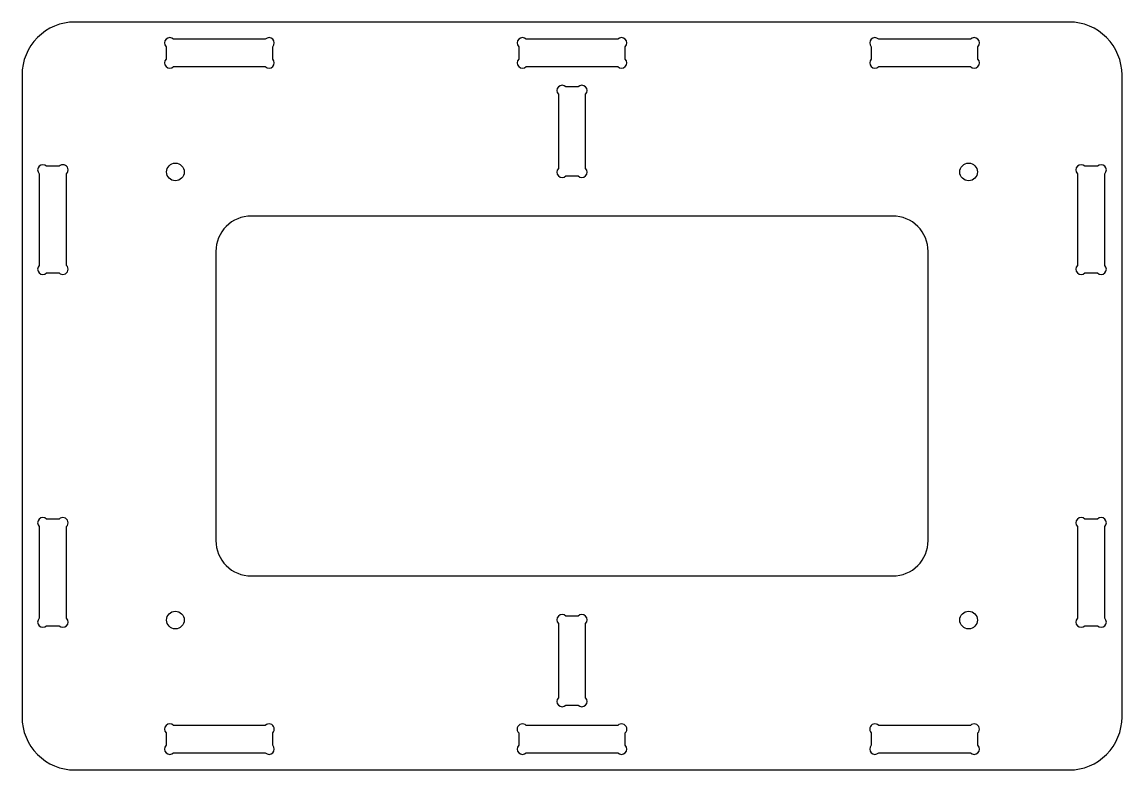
# Model space of a CAD drawing. Header units: millimetres. Extents: x 0 to 624, y 0 to 424.
import ezdxf

# ---------------------------------------------------------------- set-up
doc = ezdxf.new("R2010")
doc.units = ezdxf.units.MM
doc.layers.add('CUT_IN', color=1, linetype='Continuous')
doc.layers.add('CUT_OUT', color=7, linetype='Continuous')

msp = doc.modelspace()

# ---------------------------------------------------------------- linework, layer by layer
at = {"layer": 'CUT_IN'}
for points in [[(81.75, 402.99, 1), (85.99, 398.75), (138.01, 398.75, 1), (142.25, 402.99), (142.25, 410.01, 1), (138.01, 414.25), (85.99, 414.25, 1), (81.75, 410.01)], [(281.75, 402.99, 1), (285.99, 398.75), (338.01, 398.75, 1), (342.25, 402.99), (342.25, 410.01, 1), (338.01, 414.25), (285.99, 414.25, 1), (281.75, 410.01)], [(481.75, 402.99, 1), (485.99, 398.75), (538.01, 398.75, 1), (542.25, 402.99), (542.25, 410.01, 1), (538.01, 414.25), (485.99, 414.25, 1), (481.75, 410.01)], [(304.25, 340.99, 1), (308.49, 336.75), (315.51, 336.75, 1), (319.75, 340.99), (319.75, 383.01, 1), (315.51, 387.25), (308.49, 387.25, 1), (304.25, 383.01)], [(9.75, 285.99, 1), (13.99, 281.75), (21.01, 281.75, 1), (25.25, 285.99), (25.25, 338.01, 1), (21.01, 342.25), (13.99, 342.25, 1), (9.75, 338.01)], [(598.75, 285.99, 1), (602.99, 281.75), (610.01, 281.75, 1), (614.25, 285.99), (614.25, 338.01, 1), (610.01, 342.25), (602.99, 342.25, 1), (598.75, 338.01)], [(130, 110), (494, 110, 0.414214), (514, 130), (514, 294, 0.414214), (494, 314), (130, 314, 0.414214), (110, 294), (110, 130, 0.414214)], [(9.75, 85.99, 1), (13.99, 81.75), (21.01, 81.75, 1), (25.25, 85.99), (25.25, 138.01, 1), (21.01, 142.25), (13.99, 142.25, 1), (9.75, 138.01)], [(598.75, 85.99, 1), (602.99, 81.75), (610.01, 81.75, 1), (614.25, 85.99), (614.25, 138.01, 1), (610.01, 142.25), (602.99, 142.25, 1), (598.75, 138.01)], [(304.25, 40.99, 1), (308.49, 36.75), (315.51, 36.75, 1), (319.75, 40.99), (319.75, 83.01, 1), (315.51, 87.25), (308.49, 87.25, 1), (304.25, 83.01)], [(81.75, 13.99, 1), (85.99, 9.75), (138.01, 9.75, 1), (142.25, 13.99), (142.25, 21.01, 1), (138.01, 25.25), (85.99, 25.25, 1), (81.75, 21.01)], [(281.75, 13.99, 1), (285.99, 9.75), (338.01, 9.75, 1), (342.25, 13.99), (342.25, 21.01, 1), (338.01, 25.25), (285.99, 25.25, 1), (281.75, 21.01)], [(481.75, 13.99, 1), (485.99, 9.75), (538.01, 9.75, 1), (542.25, 13.99), (542.25, 21.01, 1), (538.01, 25.25), (485.99, 25.25, 1), (481.75, 21.01)]]:
    msp.add_lwpolyline(points, format="xyb", close=True, dxfattribs=at)
for centre in [(87, 339), (537, 339), (87, 85), (537, 85)]:
    msp.add_circle(centre, 5, dxfattribs=at)
at = {"layer": 'CUT_OUT'}
msp.add_lwpolyline([(30, 0), (594, 0, 0.414214), (624, 30), (624, 394, 0.414214), (594, 424), (30, 424, 0.414214), (0, 394), (0, 30, 0.414214)], format="xyb", close=True, dxfattribs=at)

doc.saveas('drawing.dxf')
